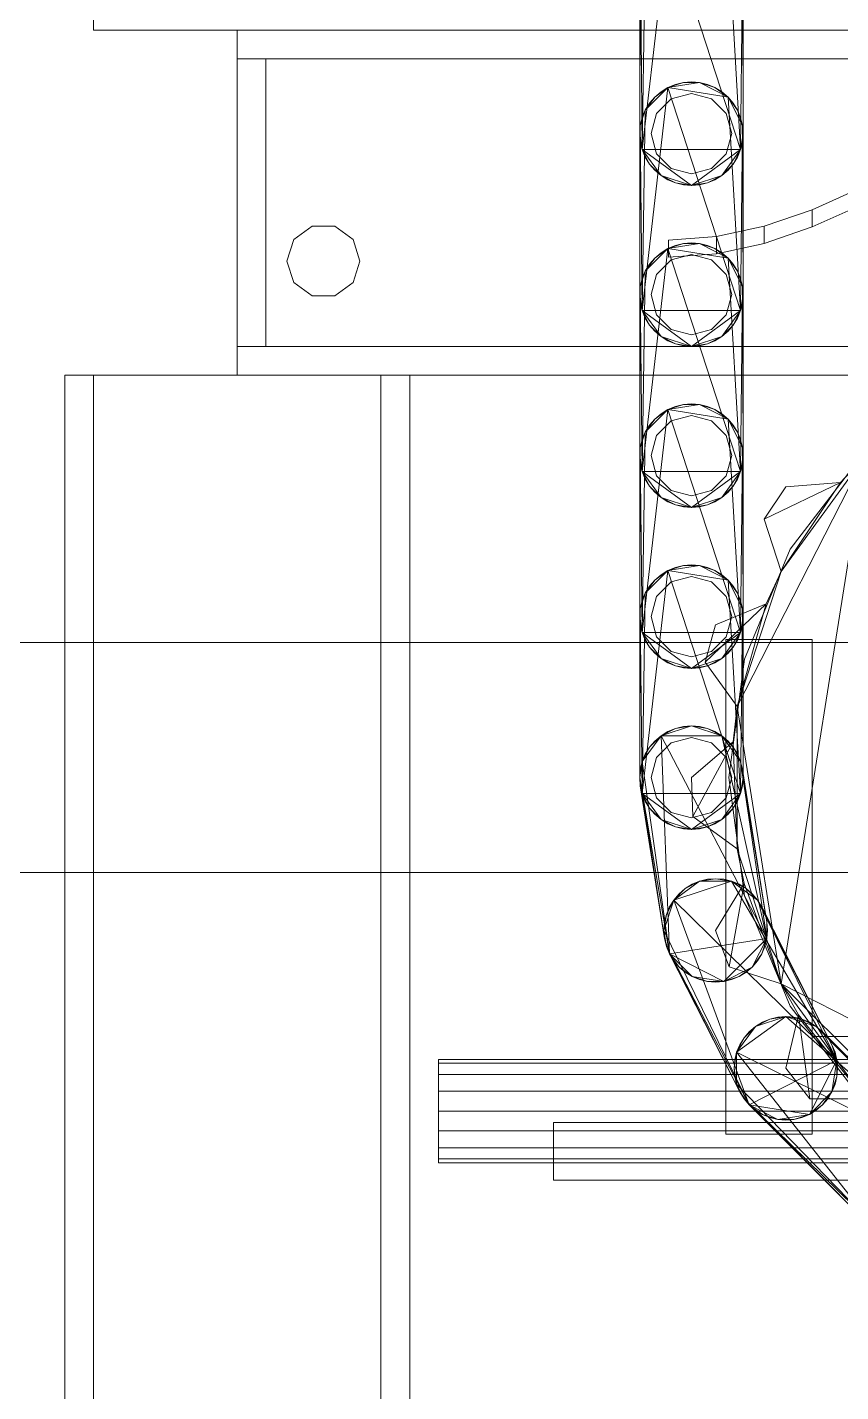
# Model space of a CAD drawing. Header units: millimetres. Extents: x -1970 to 59977, y -50268 to 6837.
# Drawn here: x 58187.7 to 58329.2, y 2379.7 to 2617 of the extents above; entities that cross this region are included whole.
import ezdxf

# ---------------------------------------------------------------- set-up
doc = ezdxf.new("R2010")
doc.units = ezdxf.units.MM
doc.layers.add('lateral_secador', color=7, linetype='Continuous', lineweight=0)

msp = doc.modelspace()

# ---------------------------------------------------------------- linework, layer by layer
at = {"layer": 'lateral_secador'}
for p, q in [((58199.253, 2634.5), (58199.253, 2616.5)), ((58294.694, 2595.719), (58299.167, 2634.519)), ((58299.167, 2634.519), (58311.812, 2595.719)), ((58309.616, 2632.864), (58311.812, 2595.719)), ((58294.694, 2595.719), (58295.233, 2630.586)), ((58294.253, 2598.5), (58294.364, 2627.908)), ((58294.694, 2595.719), (58294.364, 2627.908)), ((58312.142, 2627.908), (58311.812, 2595.719)), ((58312.142, 2627.908), (58312.253, 2598.5)), ((58294.253, 2626.5), (58294.253, 2598.5)), ((58312.253, 2598.5), (58312.253, 2626.5)), ((58199.253, 2616.5), (58579.253, 2616.5)), ((58224.253, 2616.5), (58554.253, 2616.5)), ((58224.253, 2616.5), (58224.253, 2611.5)), ((58224.253, 2611.5), (58554.253, 2611.5)), ((58224.253, 2611.5), (58229.253, 2611.5)), ((58224.253, 2611.5), (58224.253, 2561.5)), ((58229.253, 2561.5), (58229.253, 2611.5)), ((58294.694, 2567.719), (58299.167, 2606.519)), ((58295.233, 2602.586), (58299.167, 2606.519)), ((58296.89, 2604.864), (58299.167, 2606.519)), ((58297.962, 2605.781), (58296.89, 2604.864)), ((58299.167, 2606.519), (58297.962, 2605.781)), ((58299.167, 2606.519), (58301.845, 2607.389)), ((58299.167, 2606.519), (58304.661, 2607.389)), ((58300.472, 2607.06), (58299.167, 2606.519)), ((58299.167, 2606.519), (58309.616, 2604.864)), ((58299.167, 2606.519), (58311.812, 2567.719)), ((58301.845, 2607.389), (58300.472, 2607.06)), ((58303.253, 2607.5), (58301.845, 2607.389)), ((58301.845, 2607.389), (58304.661, 2607.389)), ((58304.661, 2607.389), (58303.253, 2607.5)), ((58304.661, 2607.389), (58307.339, 2606.519)), ((58306.034, 2607.06), (58304.661, 2607.389)), ((58304.661, 2607.389), (58309.616, 2604.864)), ((58307.339, 2606.519), (58306.034, 2607.06)), ((58307.339, 2606.519), (58309.616, 2604.864)), ((58308.544, 2605.781), (58307.339, 2606.519)), ((58309.616, 2604.864), (58308.544, 2605.781)), ((58295.233, 2602.586), (58296.89, 2604.864)), ((58295.972, 2603.79), (58295.233, 2602.586)), ((58296.89, 2604.864), (58295.972, 2603.79)), ((58299.753, 2604.562), (58297.191, 2602)), ((58303.253, 2605.5), (58299.753, 2604.562)), ((58306.753, 2604.562), (58303.253, 2605.5)), ((58309.315, 2602), (58306.753, 2604.562)), ((58309.616, 2604.864), (58311.272, 2602.586)), ((58310.534, 2603.79), (58309.616, 2604.864)), ((58309.616, 2604.864), (58312.142, 2599.908)), ((58309.616, 2604.864), (58311.812, 2567.719)), ((58311.272, 2602.586), (58310.534, 2603.79)), ((58294.364, 2599.908), (58295.233, 2602.586)), ((58294.694, 2601.281), (58294.364, 2599.908)), ((58295.233, 2602.586), (58294.694, 2601.281)), ((58294.694, 2567.719), (58295.233, 2602.586)), ((58297.191, 2602), (58296.253, 2598.5)), ((58310.253, 2598.5), (58309.315, 2602)), ((58311.272, 2602.586), (58312.142, 2599.908)), ((58311.812, 2601.281), (58311.272, 2602.586)), ((58312.142, 2599.908), (58311.812, 2601.281)), ((58294.253, 2570.5), (58294.364, 2599.908)), ((58294.364, 2599.908), (58294.253, 2598.5)), ((58294.253, 2598.5), (58294.253, 2570.5)), ((58294.694, 2595.719), (58294.253, 2598.5)), ((58294.253, 2598.5), (58294.364, 2597.092)), ((58294.694, 2567.719), (58294.364, 2599.908)), ((58296.253, 2598.5), (58297.191, 2595)), ((58309.315, 2595), (58310.253, 2598.5)), ((58312.142, 2599.908), (58311.812, 2567.719)), ((58312.253, 2598.5), (58311.812, 2595.719)), ((58312.142, 2599.908), (58312.253, 2570.5)), ((58312.253, 2598.5), (58312.142, 2599.908)), ((58312.142, 2597.092), (58312.253, 2598.5)), ((58312.253, 2570.5), (58312.253, 2598.5)), ((58294.364, 2597.092), (58294.694, 2595.719)), ((58311.812, 2595.719), (58312.142, 2597.092)), ((58295.972, 2593.21), (58294.694, 2595.719)), ((58294.694, 2595.719), (58295.233, 2594.414)), ((58297.962, 2591.219), (58294.694, 2595.719)), ((58303.253, 2589.5), (58294.694, 2595.719)), ((58311.812, 2595.719), (58294.694, 2595.719)), ((58295.233, 2594.414), (58295.972, 2593.21)), ((58297.191, 2595), (58299.753, 2592.438)), ((58311.812, 2595.719), (58303.253, 2589.5)), ((58306.753, 2592.438), (58309.315, 2595)), ((58311.812, 2595.719), (58308.544, 2591.219)), ((58311.812, 2595.719), (58310.534, 2593.21)), ((58310.534, 2593.21), (58311.272, 2594.414)), ((58311.272, 2594.414), (58311.812, 2595.719)), ((58297.962, 2591.219), (58295.972, 2593.21)), ((58295.972, 2593.21), (58296.89, 2592.136)), ((58296.89, 2592.136), (58297.962, 2591.219)), ((58299.753, 2592.438), (58303.253, 2591.5)), ((58303.253, 2591.5), (58306.753, 2592.438)), ((58310.534, 2593.21), (58308.544, 2591.219)), ((58308.544, 2591.219), (58309.616, 2592.136)), ((58309.616, 2592.136), (58310.534, 2593.21)), ((58300.472, 2589.94), (58297.962, 2591.219)), ((58297.962, 2591.219), (58299.167, 2590.481)), ((58303.253, 2589.5), (58297.962, 2591.219)), ((58299.167, 2590.481), (58300.472, 2589.94)), ((58303.253, 2589.5), (58300.472, 2589.94)), ((58300.472, 2589.94), (58301.845, 2589.611)), ((58301.845, 2589.611), (58303.253, 2589.5)), ((58308.544, 2591.219), (58303.253, 2589.5)), ((58306.034, 2589.94), (58303.253, 2589.5)), ((58303.253, 2589.5), (58304.661, 2589.611)), ((58304.661, 2589.611), (58306.034, 2589.94)), ((58308.544, 2591.219), (58306.034, 2589.94)), ((58306.034, 2589.94), (58307.339, 2590.481)), ((58307.339, 2590.481), (58308.544, 2591.219)), ((58332.586, 2589), (58324.253, 2585.272)), ((58324.253, 2585.272), (58315.92, 2582.412)), ((58332.586, 2586), (58324.253, 2582.272)), ((58324.253, 2585.272), (58324.253, 2582.272)), ((58237.291, 2582.389), (58234.116, 2580.082)), ((58241.215, 2582.389), (58237.291, 2582.389)), ((58244.39, 2580.082), (58241.215, 2582.389)), ((58315.92, 2582.412), (58307.586, 2580.613)), ((58315.92, 2582.412), (58315.92, 2579.412)), ((58324.253, 2582.272), (58315.92, 2579.412)), ((58234.116, 2580.082), (58232.903, 2576.35)), ((58245.603, 2576.35), (58244.39, 2580.082)), ((58307.586, 2580.613), (58299.253, 2580)), ((58299.253, 2580), (58299.253, 2577)), ((58307.586, 2580.613), (58307.586, 2577.613)), ((58294.694, 2539.719), (58299.167, 2578.519)), ((58295.233, 2574.586), (58299.167, 2578.519)), ((58296.89, 2576.864), (58299.167, 2578.519)), ((58297.962, 2577.781), (58296.89, 2576.864)), ((58299.167, 2578.519), (58297.962, 2577.781)), ((58299.167, 2578.519), (58301.845, 2579.389)), ((58299.167, 2578.519), (58304.661, 2579.389)), ((58300.472, 2579.06), (58299.167, 2578.519)), ((58299.167, 2578.519), (58309.616, 2576.864)), ((58299.167, 2578.519), (58311.812, 2539.719)), ((58307.586, 2577.613), (58299.253, 2577)), ((58303.253, 2577.5), (58299.753, 2576.562)), ((58301.845, 2579.389), (58300.472, 2579.06)), ((58303.253, 2579.5), (58301.845, 2579.389)), ((58301.845, 2579.389), (58304.661, 2579.389)), ((58304.661, 2579.389), (58303.253, 2579.5)), ((58306.753, 2576.562), (58303.253, 2577.5)), ((58304.661, 2579.389), (58307.339, 2578.519)), ((58306.034, 2579.06), (58304.661, 2579.389)), ((58304.661, 2579.389), (58309.616, 2576.864)), ((58307.339, 2578.519), (58306.034, 2579.06)), ((58307.339, 2578.519), (58309.616, 2576.864)), ((58308.544, 2577.781), (58307.339, 2578.519)), ((58315.92, 2579.412), (58307.586, 2577.613)), ((58309.616, 2576.864), (58308.544, 2577.781)), ((58232.903, 2576.35), (58234.116, 2572.618)), ((58244.39, 2572.618), (58245.603, 2576.35)), ((58295.233, 2574.586), (58296.89, 2576.864)), ((58295.972, 2575.79), (58295.233, 2574.586)), ((58296.89, 2576.864), (58295.972, 2575.79)), ((58299.753, 2576.562), (58297.191, 2574)), ((58309.315, 2574), (58306.753, 2576.562)), ((58309.616, 2576.864), (58311.272, 2574.586)), ((58310.534, 2575.79), (58309.616, 2576.864)), ((58309.616, 2576.864), (58312.142, 2571.908)), ((58309.616, 2576.864), (58311.812, 2539.719)), ((58311.272, 2574.586), (58310.534, 2575.79)), ((58234.116, 2572.618), (58237.291, 2570.311)), ((58241.215, 2570.311), (58244.39, 2572.618)), ((58294.364, 2571.908), (58295.233, 2574.586)), ((58294.694, 2573.281), (58294.364, 2571.908)), ((58295.233, 2574.586), (58294.694, 2573.281)), ((58294.694, 2539.719), (58295.233, 2574.586)), ((58297.191, 2574), (58296.253, 2570.5)), ((58310.253, 2570.5), (58309.315, 2574)), ((58311.272, 2574.586), (58312.142, 2571.908)), ((58311.812, 2573.281), (58311.272, 2574.586)), ((58312.142, 2571.908), (58311.812, 2573.281)), ((58237.291, 2570.311), (58241.215, 2570.311)), ((58294.253, 2542.5), (58294.364, 2571.908)), ((58294.364, 2571.908), (58294.253, 2570.5)), ((58294.253, 2570.5), (58294.253, 2542.5)), ((58294.694, 2567.719), (58294.253, 2570.5)), ((58294.253, 2570.5), (58294.364, 2569.092)), ((58294.694, 2539.719), (58294.364, 2571.908)), ((58296.253, 2570.5), (58297.191, 2567)), ((58309.315, 2567), (58310.253, 2570.5)), ((58312.142, 2571.908), (58311.812, 2539.719)), ((58312.253, 2570.5), (58311.812, 2567.719)), ((58312.142, 2571.908), (58312.253, 2542.5)), ((58312.253, 2570.5), (58312.142, 2571.908)), ((58312.142, 2569.092), (58312.253, 2570.5)), ((58312.253, 2542.5), (58312.253, 2570.5)), ((58294.364, 2569.092), (58294.694, 2567.719)), ((58295.972, 2565.21), (58294.694, 2567.719)), ((58294.694, 2567.719), (58295.233, 2566.414)), ((58297.962, 2563.219), (58294.694, 2567.719)), ((58303.253, 2561.5), (58294.694, 2567.719)), ((58311.812, 2567.719), (58294.694, 2567.719)), ((58311.812, 2567.719), (58303.253, 2561.5)), ((58311.812, 2567.719), (58308.544, 2563.219)), ((58311.812, 2567.719), (58310.534, 2565.21)), ((58311.272, 2566.414), (58311.812, 2567.719)), ((58311.812, 2567.719), (58312.142, 2569.092)), ((58295.233, 2566.414), (58295.972, 2565.21)), ((58297.191, 2567), (58299.753, 2564.438)), ((58306.753, 2564.438), (58309.315, 2567)), ((58310.534, 2565.21), (58311.272, 2566.414)), ((58297.962, 2563.219), (58295.972, 2565.21)), ((58295.972, 2565.21), (58296.89, 2564.136)), ((58296.89, 2564.136), (58297.962, 2563.219)), ((58300.472, 2561.94), (58297.962, 2563.219)), ((58297.962, 2563.219), (58299.167, 2562.481)), ((58303.253, 2561.5), (58297.962, 2563.219)), ((58299.753, 2564.438), (58303.253, 2563.5)), ((58303.253, 2563.5), (58306.753, 2564.438)), ((58308.544, 2563.219), (58303.253, 2561.5)), ((58308.544, 2563.219), (58306.034, 2561.94)), ((58307.339, 2562.481), (58308.544, 2563.219)), ((58310.534, 2565.21), (58308.544, 2563.219)), ((58308.544, 2563.219), (58309.616, 2564.136)), ((58309.616, 2564.136), (58310.534, 2565.21)), ((58224.253, 2561.5), (58554.253, 2561.5)), ((58224.253, 2561.5), (58224.253, 2556.5)), ((58224.253, 2561.5), (58229.253, 2561.5)), ((58299.167, 2562.481), (58300.472, 2561.94)), ((58303.253, 2561.5), (58300.472, 2561.94)), ((58300.472, 2561.94), (58301.845, 2561.611)), ((58301.845, 2561.611), (58303.253, 2561.5)), ((58306.034, 2561.94), (58303.253, 2561.5)), ((58303.253, 2561.5), (58304.661, 2561.611)), ((58304.661, 2561.611), (58306.034, 2561.94)), ((58306.034, 2561.94), (58307.339, 2562.481)), ((58194.253, 2556.5), (58254.253, 2556.5)), ((58194.253, 2556.5), (58194.253, 20)), ((58194.253, 2556.5), (58199.253, 2556.5)), ((58199.253, 20), (58199.253, 2556.5)), ((58224.253, 2556.5), (58554.253, 2556.5)), ((58249.253, 2556.5), (58254.253, 2556.5)), ((58249.253, 2556.5), (58249.253, 20)), ((58254.253, 20), (58254.253, 2556.5)), ((58299.167, 2550.519), (58301.845, 2551.389)), ((58299.167, 2550.519), (58304.661, 2551.389)), ((58300.472, 2551.06), (58299.167, 2550.519)), ((58301.845, 2551.389), (58300.472, 2551.06)), ((58303.253, 2551.5), (58301.845, 2551.389)), ((58301.845, 2551.389), (58304.661, 2551.389)), ((58304.661, 2551.389), (58303.253, 2551.5)), ((58304.661, 2551.389), (58307.339, 2550.519)), ((58306.034, 2551.06), (58304.661, 2551.389)), ((58304.661, 2551.389), (58309.616, 2548.864)), ((58307.339, 2550.519), (58306.034, 2551.06)), ((58294.694, 2511.719), (58299.167, 2550.519)), ((58295.233, 2546.586), (58299.167, 2550.519)), ((58295.233, 2546.586), (58296.89, 2548.864)), ((58296.89, 2548.864), (58295.972, 2547.79)), ((58296.89, 2548.864), (58299.167, 2550.519)), ((58297.962, 2549.781), (58296.89, 2548.864)), ((58299.167, 2550.519), (58297.962, 2549.781)), ((58299.167, 2550.519), (58309.616, 2548.864)), ((58299.167, 2550.519), (58311.812, 2511.719)), ((58303.253, 2549.5), (58299.753, 2548.562)), ((58306.753, 2548.562), (58303.253, 2549.5)), ((58307.339, 2550.519), (58309.616, 2548.864)), ((58308.544, 2549.781), (58307.339, 2550.519)), ((58309.616, 2548.864), (58308.544, 2549.781)), ((58309.616, 2548.864), (58311.272, 2546.586)), ((58310.534, 2547.79), (58309.616, 2548.864)), ((58309.616, 2548.864), (58312.142, 2543.908)), ((58309.616, 2548.864), (58311.812, 2511.719)), ((58294.364, 2543.908), (58295.233, 2546.586)), ((58295.233, 2546.586), (58294.694, 2545.281)), ((58294.694, 2511.719), (58295.233, 2546.586)), ((58295.972, 2547.79), (58295.233, 2546.586)), ((58299.753, 2548.562), (58297.191, 2546)), ((58309.315, 2546), (58306.753, 2548.562)), ((58311.272, 2546.586), (58310.534, 2547.79)), ((58311.272, 2546.586), (58312.142, 2543.908)), ((58311.812, 2545.281), (58311.272, 2546.586)), ((58294.694, 2545.281), (58294.364, 2543.908)), ((58297.191, 2546), (58296.253, 2542.5)), ((58310.253, 2542.5), (58309.315, 2546)), ((58312.142, 2543.908), (58311.812, 2545.281)), ((58294.253, 2514.5), (58294.364, 2543.908)), ((58294.364, 2543.908), (58294.253, 2542.5)), ((58294.253, 2542.5), (58294.253, 2514.5)), ((58294.694, 2539.719), (58294.253, 2542.5)), ((58294.253, 2542.5), (58294.364, 2541.092)), ((58294.694, 2511.719), (58294.364, 2543.908)), ((58296.253, 2542.5), (58297.191, 2539)), ((58309.315, 2539), (58310.253, 2542.5)), ((58311.226, 2498.858), (58333.392, 2542.361)), ((58312.142, 2543.908), (58311.812, 2511.719)), ((58312.253, 2542.5), (58311.812, 2539.719)), ((58312.142, 2543.908), (58312.253, 2514.5)), ((58312.253, 2542.5), (58312.142, 2543.908)), ((58312.142, 2541.092), (58312.253, 2542.5)), ((58312.253, 2514.5), (58312.253, 2542.5)), ((58318.864, 2522.365), (58333.392, 2542.361)), ((58318.864, 2450.635), (58333.392, 2542.361)), ((58333.038, 2542.715), (58320.404, 2526.25)), ((58333.392, 2542.361), (58329.181, 2537.806)), ((58294.364, 2541.092), (58294.694, 2539.719)), ((58295.972, 2537.21), (58294.694, 2539.719)), ((58294.694, 2539.719), (58295.233, 2538.414)), ((58297.962, 2535.219), (58294.694, 2539.719)), ((58303.253, 2533.5), (58294.694, 2539.719)), ((58311.812, 2539.719), (58294.694, 2539.719)), ((58311.812, 2539.719), (58303.253, 2533.5)), ((58311.812, 2539.719), (58308.544, 2535.219)), ((58311.812, 2539.719), (58310.534, 2537.21)), ((58311.272, 2538.414), (58311.812, 2539.719)), ((58311.812, 2539.719), (58312.142, 2541.092)), ((58295.233, 2538.414), (58295.972, 2537.21)), ((58297.962, 2535.219), (58295.972, 2537.21)), ((58295.972, 2537.21), (58296.89, 2536.136)), ((58297.191, 2539), (58299.753, 2536.438)), ((58306.753, 2536.438), (58309.315, 2539)), ((58310.534, 2537.21), (58308.544, 2535.219)), ((58309.616, 2536.136), (58310.534, 2537.21)), ((58310.534, 2537.21), (58311.272, 2538.414)), ((58315.927, 2531.435), (58329.181, 2537.806)), ((58319.677, 2537.05), (58315.927, 2531.435)), ((58318.864, 2522.365), (58329.181, 2537.806)), ((58329.181, 2537.806), (58319.677, 2537.05)), ((58296.89, 2536.136), (58297.962, 2535.219)), ((58300.472, 2533.94), (58297.962, 2535.219)), ((58297.962, 2535.219), (58299.167, 2534.481)), ((58303.253, 2533.5), (58297.962, 2535.219)), ((58299.167, 2534.481), (58300.472, 2533.94)), ((58299.753, 2536.438), (58303.253, 2535.5)), ((58303.253, 2535.5), (58306.753, 2536.438)), ((58308.544, 2535.219), (58303.253, 2533.5)), ((58308.544, 2535.219), (58306.034, 2533.94)), ((58306.034, 2533.94), (58307.339, 2534.481)), ((58307.339, 2534.481), (58308.544, 2535.219)), ((58308.544, 2535.219), (58309.616, 2536.136)), ((58303.253, 2533.5), (58300.472, 2533.94)), ((58300.472, 2533.94), (58301.845, 2533.611)), ((58301.845, 2533.611), (58303.253, 2533.5)), ((58306.034, 2533.94), (58303.253, 2533.5)), ((58303.253, 2533.5), (58304.661, 2533.611)), ((58304.661, 2533.611), (58306.034, 2533.94)), ((58315.927, 2531.435), (58318.864, 2522.365)), ((58320.404, 2526.25), (58312.462, 2507.076)), ((58299.167, 2522.519), (58301.845, 2523.389)), ((58299.167, 2522.519), (58304.661, 2523.389)), ((58300.472, 2523.06), (58299.167, 2522.519)), ((58301.845, 2523.389), (58300.472, 2523.06)), ((58303.253, 2523.5), (58301.845, 2523.389)), ((58301.845, 2523.389), (58304.661, 2523.389)), ((58304.661, 2523.389), (58303.253, 2523.5)), ((58304.661, 2523.389), (58307.339, 2522.519)), ((58306.034, 2523.06), (58304.661, 2523.389)), ((58304.661, 2523.389), (58309.616, 2520.864)), ((58307.339, 2522.519), (58306.034, 2523.06)), ((58294.694, 2483.719), (58299.167, 2522.519)), ((58295.233, 2518.586), (58299.167, 2522.519)), ((58295.233, 2518.586), (58296.89, 2520.864)), ((58296.89, 2520.864), (58295.972, 2519.79)), ((58296.89, 2520.864), (58299.167, 2522.519)), ((58297.962, 2521.781), (58296.89, 2520.864)), ((58299.753, 2520.562), (58297.191, 2518)), ((58299.167, 2522.519), (58297.962, 2521.781)), ((58299.167, 2522.519), (58309.616, 2520.864)), ((58299.167, 2522.519), (58311.812, 2483.719)), ((58303.253, 2521.5), (58299.753, 2520.562)), ((58306.753, 2520.562), (58303.253, 2521.5)), ((58309.315, 2518), (58306.753, 2520.562)), ((58307.339, 2522.519), (58309.616, 2520.864)), ((58308.544, 2521.781), (58307.339, 2522.519)), ((58309.616, 2520.864), (58308.544, 2521.781)), ((58309.616, 2520.864), (58311.272, 2518.586)), ((58310.534, 2519.79), (58309.616, 2520.864)), ((58309.616, 2520.864), (58312.142, 2515.908)), ((58309.616, 2520.864), (58311.812, 2483.719)), ((58311.226, 2498.858), (58318.864, 2522.365)), ((58318.864, 2522.365), (58316.267, 2516.732)), ((58294.364, 2515.908), (58295.233, 2518.586)), ((58295.233, 2518.586), (58294.694, 2517.281)), ((58294.694, 2483.719), (58295.233, 2518.586)), ((58295.972, 2519.79), (58295.233, 2518.586)), ((58297.191, 2518), (58296.253, 2514.5)), ((58310.253, 2514.5), (58309.315, 2518)), ((58311.272, 2518.586), (58310.534, 2519.79)), ((58311.272, 2518.586), (58312.142, 2515.908)), ((58311.812, 2517.281), (58311.272, 2518.586)), ((58294.253, 2486.5), (58294.364, 2515.908)), ((58294.364, 2515.908), (58294.253, 2514.5)), ((58294.694, 2517.281), (58294.364, 2515.908)), ((58294.694, 2483.719), (58294.364, 2515.908)), ((58305.63, 2506.576), (58316.267, 2516.732)), ((58316.267, 2516.732), (58307.462, 2513.075)), ((58311.226, 2498.858), (58316.267, 2516.732)), ((58312.142, 2515.908), (58311.812, 2517.281)), ((58312.142, 2515.908), (58311.812, 2483.719)), ((58312.142, 2515.908), (58312.253, 2486.5)), ((58312.253, 2514.5), (58312.142, 2515.908)), ((58294.253, 2514.5), (58294.253, 2486.5)), ((58294.694, 2511.719), (58294.253, 2514.5)), ((58294.253, 2514.5), (58294.364, 2513.092)), ((58294.364, 2513.092), (58294.694, 2511.719)), ((58296.253, 2514.5), (58297.191, 2511)), ((58307.462, 2513.075), (58305.63, 2506.576)), ((58309.315, 2511), (58310.253, 2514.5)), ((58312.253, 2514.5), (58311.812, 2511.719)), ((58311.812, 2511.719), (58312.142, 2513.092)), ((58312.142, 2513.092), (58312.253, 2514.5)), ((58312.253, 2486.5), (58312.253, 2514.5)), ((58295.972, 2509.21), (58294.694, 2511.719)), ((58294.694, 2511.719), (58295.233, 2510.414)), ((58297.962, 2507.219), (58294.694, 2511.719)), ((58303.253, 2505.5), (58294.694, 2511.719)), ((58311.812, 2511.719), (58294.694, 2511.719)), ((58297.191, 2511), (58299.753, 2508.438)), ((58311.812, 2511.719), (58303.253, 2505.5)), ((58306.753, 2508.438), (58309.315, 2511)), ((58311.812, 2511.719), (58308.544, 2507.219)), ((58311.812, 2511.719), (58310.534, 2509.21)), ((58311.272, 2510.414), (58311.812, 2511.719)), ((39189.253, 2510), (58489.253, 2510)), ((58295.233, 2510.414), (58295.972, 2509.21)), ((58297.962, 2507.219), (58295.972, 2509.21)), ((58295.972, 2509.21), (58296.89, 2508.136)), ((58299.753, 2508.438), (58303.253, 2507.5)), ((58303.253, 2507.5), (58306.753, 2508.438)), ((58310.534, 2509.21), (58308.544, 2507.219)), ((58309.253, 2510.5), (58324.253, 2510.5)), ((58309.253, 2510.5), (58309.253, 2424.5)), ((58309.616, 2508.136), (58310.534, 2509.21)), ((58310.534, 2509.21), (58311.272, 2510.414)), ((58324.253, 2424.5), (58324.253, 2510.5)), ((58296.89, 2508.136), (58297.962, 2507.219)), ((58300.472, 2505.94), (58297.962, 2507.219)), ((58297.962, 2507.219), (58299.167, 2506.481)), ((58303.253, 2505.5), (58297.962, 2507.219)), ((58299.167, 2506.481), (58300.472, 2505.94)), ((58308.544, 2507.219), (58303.253, 2505.5)), ((58305.63, 2506.576), (58311.226, 2498.858)), ((58308.544, 2507.219), (58306.034, 2505.94)), ((58306.034, 2505.94), (58307.339, 2506.481)), ((58307.339, 2506.481), (58308.544, 2507.219)), ((58308.544, 2507.219), (58309.616, 2508.136)), ((58312.462, 2507.076), (58309.753, 2486.5)), ((58303.253, 2505.5), (58300.472, 2505.94)), ((58300.472, 2505.94), (58301.845, 2505.611)), ((58301.845, 2505.611), (58303.253, 2505.5)), ((58306.034, 2505.94), (58303.253, 2505.5)), ((58303.253, 2505.5), (58304.661, 2505.611)), ((58304.661, 2505.611), (58306.034, 2505.94)), ((58311.226, 2498.858), (58310.497, 2492.698)), ((58311.226, 2474.142), (58311.226, 2498.858)), ((58318.864, 2450.635), (58311.226, 2498.858)), ((58297.962, 2493.781), (58303.253, 2495.5)), ((58297.962, 2493.781), (58300.472, 2495.06)), ((58299.167, 2494.519), (58297.962, 2493.781)), ((58300.472, 2495.06), (58299.167, 2494.519)), ((58300.472, 2495.06), (58303.253, 2495.5)), ((58301.845, 2495.389), (58300.472, 2495.06)), ((58303.253, 2495.5), (58301.845, 2495.389)), ((58303.253, 2495.5), (58306.034, 2495.06)), ((58304.661, 2495.389), (58303.253, 2495.5)), ((58303.253, 2495.5), (58308.544, 2493.781)), ((58306.034, 2495.06), (58304.661, 2495.389)), ((58306.034, 2495.06), (58308.544, 2493.781)), ((58307.339, 2494.519), (58306.034, 2495.06)), ((58308.544, 2493.781), (58307.339, 2494.519)), ((58294.694, 2489.281), (58297.962, 2493.781)), ((58294.694, 2489.281), (58295.972, 2491.79)), ((58295.972, 2491.79), (58295.233, 2490.586)), ((58295.972, 2491.79), (58297.962, 2493.781)), ((58296.89, 2492.864), (58295.972, 2491.79)), ((58297.962, 2493.781), (58296.89, 2492.864)), ((58299.753, 2492.562), (58297.191, 2490)), ((58297.962, 2493.781), (58308.544, 2493.781)), ((58299.442, 2455.839), (58297.962, 2493.781)), ((58297.962, 2493.781), (58316.351, 2458.517)), ((58303.253, 2493.5), (58299.753, 2492.562)), ((58306.753, 2492.562), (58303.253, 2493.5)), ((58310.497, 2492.698), (58303.253, 2486.5)), ((58303.519, 2479.752), (58310.497, 2492.698)), ((58309.315, 2490), (58306.753, 2492.562)), ((58308.544, 2493.781), (58310.534, 2491.79)), ((58309.616, 2492.864), (58308.544, 2493.781)), ((58308.544, 2493.781), (58311.812, 2489.281)), ((58308.544, 2493.781), (58316.351, 2458.517)), ((58310.534, 2491.79), (58309.616, 2492.864)), ((58311.226, 2474.142), (58310.497, 2492.698)), ((58310.534, 2491.79), (58311.812, 2489.281)), ((58311.272, 2490.586), (58310.534, 2491.79)), ((58295.233, 2490.586), (58294.694, 2489.281)), ((58297.191, 2490), (58296.253, 2486.5)), ((58310.253, 2486.5), (58309.315, 2490)), ((58311.812, 2489.281), (58311.272, 2490.586)), ((58294.253, 2486.5), (58294.694, 2489.281)), ((58294.364, 2487.908), (58294.253, 2486.5)), ((58294.694, 2489.281), (58294.364, 2487.908)), ((58299.442, 2455.839), (58294.694, 2489.281)), ((58311.812, 2489.281), (58316.351, 2461.333)), ((58312.142, 2487.908), (58311.812, 2489.281)), ((58311.812, 2489.281), (58316.351, 2458.517)), ((58316.351, 2461.333), (58312.142, 2487.908)), ((58294.694, 2483.719), (58294.253, 2486.5)), ((58294.253, 2486.5), (58294.364, 2485.092)), ((58298.573, 2458.517), (58294.253, 2486.5)), ((58299.442, 2455.839), (58294.253, 2486.5)), ((58294.364, 2485.092), (58294.694, 2483.719)), ((58294.364, 2485.092), (58298.573, 2458.517)), ((58296.253, 2486.5), (58297.191, 2483)), ((58303.253, 2486.5), (58303.519, 2479.752)), ((58309.315, 2483), (58310.253, 2486.5)), ((58309.753, 2486.5), (58312.462, 2465.924)), ((58312.253, 2486.5), (58311.812, 2483.719)), ((58311.812, 2483.719), (58312.142, 2485.092)), ((58312.142, 2485.092), (58312.253, 2486.5)), ((58295.972, 2481.21), (58294.694, 2483.719)), ((58294.694, 2483.719), (58295.233, 2482.414)), ((58297.962, 2479.219), (58294.694, 2483.719)), ((58303.253, 2477.5), (58294.694, 2483.719)), ((58311.812, 2483.719), (58294.694, 2483.719)), ((58295.233, 2482.414), (58295.972, 2481.21)), ((58297.191, 2483), (58299.753, 2480.438)), ((58311.812, 2483.719), (58303.253, 2477.5)), ((58306.753, 2480.438), (58309.315, 2483)), ((58311.812, 2483.719), (58308.544, 2479.219)), ((58311.812, 2483.719), (58310.534, 2481.21)), ((58310.534, 2481.21), (58311.272, 2482.414)), ((58311.272, 2482.414), (58311.812, 2483.719)), ((58297.962, 2479.219), (58295.972, 2481.21)), ((58295.972, 2481.21), (58296.89, 2480.136)), ((58296.89, 2480.136), (58297.962, 2479.219)), ((58299.753, 2480.438), (58303.253, 2479.5)), ((58303.253, 2479.5), (58306.753, 2480.438)), ((58310.534, 2481.21), (58308.544, 2479.219)), ((58308.544, 2479.219), (58309.616, 2480.136)), ((58309.616, 2480.136), (58310.534, 2481.21)), ((58300.472, 2477.94), (58297.962, 2479.219)), ((58297.962, 2479.219), (58299.167, 2478.481)), ((58303.253, 2477.5), (58297.962, 2479.219)), ((58299.167, 2478.481), (58300.472, 2477.94)), ((58303.253, 2477.5), (58300.472, 2477.94)), ((58300.472, 2477.94), (58301.845, 2477.611)), ((58301.845, 2477.611), (58303.253, 2477.5)), ((58308.544, 2479.219), (58303.253, 2477.5)), ((58306.034, 2477.94), (58303.253, 2477.5)), ((58303.253, 2477.5), (58304.661, 2477.611)), ((58303.519, 2479.752), (58311.226, 2474.142)), ((58304.661, 2477.611), (58306.034, 2477.94)), ((58308.544, 2479.219), (58306.034, 2477.94)), ((58306.034, 2477.94), (58307.339, 2478.481)), ((58307.339, 2478.481), (58308.544, 2479.219)), ((58318.864, 2450.635), (58311.226, 2474.142)), ((58311.226, 2474.142), (58312.437, 2468.058)), ((39189.253, 2470), (58489.253, 2470)), ((58300.181, 2465.215), (58304.681, 2468.484)), ((58300.181, 2465.215), (58310.243, 2468.484)), ((58302.173, 2467.206), (58304.681, 2468.484)), ((58304.681, 2468.484), (58303.376, 2467.944)), ((58304.681, 2468.484), (58307.462, 2468.925)), ((58306.054, 2468.814), (58304.681, 2468.484)), ((58304.681, 2468.484), (58310.243, 2468.484)), ((58307.462, 2468.925), (58306.054, 2468.814)), ((58307.462, 2468.925), (58310.243, 2468.484)), ((58308.87, 2468.814), (58307.462, 2468.925)), ((58312.437, 2468.058), (58307.462, 2459.925)), ((58310.243, 2468.484), (58308.87, 2468.814)), ((58309.8, 2453.589), (58312.437, 2468.058)), ((58310.243, 2468.484), (58312.753, 2467.206)), ((58311.548, 2467.944), (58310.243, 2468.484)), ((58310.243, 2468.484), (58314.743, 2465.215)), ((58310.243, 2468.484), (58328.567, 2437.358)), ((58318.864, 2450.635), (58312.437, 2468.058)), ((58300.181, 2465.215), (58302.173, 2467.206)), ((58301.099, 2466.289), (58300.181, 2465.215)), ((58302.173, 2467.206), (58301.099, 2466.289)), ((58303.376, 2467.944), (58302.173, 2467.206)), ((58312.753, 2467.206), (58311.548, 2467.944)), ((58312.462, 2465.924), (58320.404, 2446.75)), ((58312.753, 2467.206), (58314.743, 2465.215)), ((58313.825, 2466.289), (58312.753, 2467.206)), ((58314.743, 2465.215), (58313.825, 2466.289)), ((58298.462, 2459.925), (58300.181, 2465.215)), ((58298.903, 2462.706), (58300.181, 2465.215)), ((58299.442, 2464.01), (58298.903, 2462.706)), ((58300.181, 2465.215), (58299.442, 2464.01)), ((58313.314, 2429.586), (58300.181, 2465.215)), ((58300.181, 2465.215), (58328.567, 2437.358)), ((58314.743, 2465.215), (58327.696, 2440.036)), ((58315.481, 2464.01), (58314.743, 2465.215)), ((58314.743, 2465.215), (58328.567, 2437.358)), ((58327.696, 2440.036), (58315.481, 2464.01)), ((58298.462, 2459.925), (58298.903, 2462.706)), ((58298.573, 2461.333), (58298.462, 2459.925)), ((58298.903, 2462.706), (58298.573, 2461.333)), ((58316.351, 2461.333), (58316.351, 2458.517)), ((58316.462, 2459.925), (58316.351, 2461.333)), ((58298.903, 2457.143), (58298.462, 2459.925)), ((58298.462, 2459.925), (58298.573, 2458.517)), ((58313.314, 2429.586), (58298.462, 2459.925)), ((58298.573, 2458.517), (58298.903, 2457.143)), ((58299.442, 2455.839), (58298.573, 2458.517)), ((58316.351, 2458.517), (58299.442, 2455.839)), ((58307.462, 2459.925), (58309.8, 2453.589)), ((58316.351, 2458.517), (58308.87, 2451.035)), ((58316.351, 2458.517), (58313.825, 2453.561)), ((58316.351, 2458.517), (58315.481, 2455.839)), ((58316.022, 2457.143), (58316.351, 2458.517)), ((58316.351, 2458.517), (58316.462, 2459.925)), ((58311.659, 2431.865), (58298.903, 2457.143)), ((58298.903, 2457.143), (58299.442, 2455.839)), ((58313.314, 2429.586), (58298.903, 2457.143)), ((58315.481, 2455.839), (58316.022, 2457.143)), ((58299.442, 2455.839), (58311.659, 2431.865)), ((58301.099, 2453.561), (58299.442, 2455.839)), ((58299.442, 2455.839), (58300.181, 2454.635)), ((58303.376, 2451.906), (58299.442, 2455.839)), ((58308.87, 2451.035), (58299.442, 2455.839)), ((58300.181, 2454.635), (58301.099, 2453.561)), ((58315.481, 2455.839), (58313.825, 2453.561)), ((58313.825, 2453.561), (58314.743, 2454.635)), ((58314.743, 2454.635), (58315.481, 2455.839)), ((58303.376, 2451.906), (58301.099, 2453.561)), ((58301.099, 2453.561), (58302.173, 2452.643)), ((58302.173, 2452.643), (58303.376, 2451.906)), ((58306.054, 2451.035), (58303.376, 2451.906)), ((58303.376, 2451.906), (58304.681, 2451.365)), ((58308.87, 2451.035), (58303.376, 2451.906)), ((58304.681, 2451.365), (58306.054, 2451.035)), ((58313.825, 2453.561), (58308.87, 2451.035)), ((58311.548, 2451.906), (58308.87, 2451.035)), ((58308.87, 2451.035), (58310.243, 2451.365)), ((58309.8, 2453.589), (58318.864, 2450.635)), ((58310.243, 2451.365), (58311.548, 2451.906)), ((58313.825, 2453.561), (58311.548, 2451.906)), ((58311.548, 2451.906), (58312.753, 2452.643)), ((58312.753, 2452.643), (58313.825, 2453.561)), ((58308.87, 2451.035), (58306.054, 2451.035)), ((58306.054, 2451.035), (58307.462, 2450.925)), ((58307.462, 2450.925), (58308.87, 2451.035)), ((58333.392, 2430.639), (58318.864, 2450.635)), ((58318.864, 2450.635), (58321.894, 2445.223)), ((58353.388, 2416.111), (58318.864, 2450.635)), ((58401.61, 2408.473), (58318.864, 2450.635)), ((58320.404, 2446.75), (58333.038, 2430.285)), ((58311.118, 2438.732), (58319.677, 2444.95)), ((58314.388, 2443.232), (58319.677, 2444.95)), ((58314.388, 2443.232), (58316.896, 2444.51)), ((58316.896, 2444.51), (58315.591, 2443.969)), ((58316.896, 2444.51), (58319.677, 2444.95)), ((58318.271, 2444.84), (58316.896, 2444.51)), ((58319.677, 2444.95), (58318.271, 2444.84)), ((58321.894, 2445.223), (58319.677, 2435.95)), ((58319.677, 2444.95), (58322.458, 2444.51)), ((58321.085, 2444.84), (58319.677, 2444.95)), ((58319.677, 2444.95), (58324.968, 2443.232)), ((58319.677, 2444.95), (58346.722, 2421.01)), ((58322.458, 2444.51), (58321.085, 2444.84)), ((58323.858, 2430.647), (58321.894, 2445.223)), ((58333.392, 2430.639), (58321.894, 2445.223)), ((58322.458, 2444.51), (58324.968, 2443.232)), ((58323.763, 2443.969), (58322.458, 2444.51)), ((58311.118, 2438.732), (58314.388, 2443.232)), ((58312.396, 2441.24), (58314.388, 2443.232)), ((58313.314, 2442.314), (58312.396, 2441.24)), ((58314.388, 2443.232), (58313.314, 2442.314)), ((58315.591, 2443.969), (58314.388, 2443.232)), ((58324.968, 2443.232), (58323.763, 2443.969)), ((58324.968, 2443.232), (58345.067, 2423.289)), ((58326.042, 2442.314), (58324.968, 2443.232)), ((58324.968, 2443.232), (58346.722, 2421.01)), ((58345.067, 2423.289), (58326.042, 2442.314)), ((58311.118, 2438.732), (58312.396, 2441.24)), ((58311.659, 2440.036), (58311.118, 2438.732)), ((58312.396, 2441.24), (58311.659, 2440.036)), ((58324.253, 2441.5), (58454.253, 2441.5)), ((58324.253, 2441.5), (58324.253, 2426.5)), ((58327.696, 2440.036), (58328.567, 2437.358)), ((58328.237, 2438.732), (58327.696, 2440.036)), ((58259.253, 2436.815), (58259.253, 2437.5)), ((58259.253, 2437.5), (58509.253, 2437.5)), ((58310.677, 2435.95), (58311.118, 2438.732)), ((58310.788, 2437.358), (58310.677, 2435.95)), ((58311.118, 2438.732), (58310.788, 2437.358)), ((58311.118, 2433.169), (58311.118, 2438.732)), ((58334.618, 2408.906), (58311.118, 2438.732)), ((58311.118, 2438.732), (58346.722, 2421.01)), ((58328.567, 2437.358), (58313.314, 2429.586)), ((58328.567, 2437.358), (58323.763, 2427.931)), ((58328.567, 2437.358), (58327.696, 2431.865)), ((58328.567, 2437.358), (58328.237, 2438.732)), ((58328.567, 2437.358), (58328.567, 2434.542)), ((58328.677, 2435.95), (58328.567, 2437.358)), ((58259.253, 2434.864), (58259.253, 2436.815)), ((58259.253, 2436.815), (58509.253, 2436.815)), ((58259.253, 2431.944), (58259.253, 2434.864)), ((58259.253, 2434.864), (58509.253, 2434.864)), ((58311.118, 2433.169), (58310.677, 2435.95)), ((58310.677, 2435.95), (58310.788, 2434.542)), ((58319.677, 2435.95), (58323.858, 2430.647)), ((58328.567, 2434.542), (58328.677, 2435.95)), ((58310.788, 2434.542), (58311.118, 2433.169)), ((58312.396, 2430.66), (58311.118, 2433.169)), ((58311.118, 2433.169), (58311.659, 2431.865)), ((58334.618, 2408.906), (58311.118, 2433.169)), ((58328.567, 2434.542), (58327.696, 2431.865)), ((58327.696, 2431.865), (58328.237, 2433.169)), ((58328.237, 2433.169), (58328.567, 2434.542)), ((58259.253, 2428.5), (58259.253, 2431.944)), ((58259.253, 2431.944), (58509.253, 2431.944)), ((58311.659, 2431.865), (58312.396, 2430.66)), ((58313.314, 2429.586), (58311.659, 2431.865)), ((58332.339, 2410.561), (58312.396, 2430.66)), ((58312.396, 2430.66), (58313.314, 2429.586)), ((58334.618, 2408.906), (58312.396, 2430.66)), ((58327.696, 2431.865), (58323.763, 2427.931)), ((58323.858, 2430.647), (58333.392, 2430.639)), ((58327.696, 2431.865), (58326.042, 2429.586)), ((58326.042, 2429.586), (58326.958, 2430.66)), ((58326.958, 2430.66), (58327.696, 2431.865)), ((58259.253, 2425.056), (58259.253, 2428.5)), ((58509.253, 2428.5), (58259.253, 2428.5)), ((58313.314, 2429.586), (58332.339, 2410.561)), ((58315.591, 2427.931), (58313.314, 2429.586)), ((58313.314, 2429.586), (58314.388, 2428.669)), ((58318.271, 2427.061), (58313.314, 2429.586)), ((58323.763, 2427.931), (58313.314, 2429.586)), ((58314.388, 2428.669), (58315.591, 2427.931)), ((58318.271, 2427.061), (58315.591, 2427.931)), ((58315.591, 2427.931), (58316.896, 2427.391)), ((58323.763, 2427.931), (58318.271, 2427.061)), ((58323.763, 2427.931), (58321.085, 2427.061)), ((58322.458, 2427.391), (58323.763, 2427.931)), ((58326.042, 2429.586), (58323.763, 2427.931)), ((58323.763, 2427.931), (58324.968, 2428.669)), ((58324.968, 2428.669), (58326.042, 2429.586)), ((58279.253, 2426.5), (58509.253, 2426.5)), ((58279.253, 2426.5), (58279.253, 2416.5)), ((58316.896, 2427.391), (58318.271, 2427.061)), ((58321.085, 2427.061), (58318.271, 2427.061)), ((58318.271, 2427.061), (58319.677, 2426.95)), ((58319.677, 2426.95), (58321.085, 2427.061)), ((58321.085, 2427.061), (58322.458, 2427.391)), ((58324.253, 2426.5), (58454.253, 2426.5)), ((58259.253, 2425.056), (58259.253, 2422.136)), ((58259.253, 2425.056), (58509.253, 2425.056)), ((58309.253, 2424.5), (58324.253, 2424.5)), ((58259.253, 2422.136), (58259.253, 2420.185)), ((58259.253, 2422.136), (58509.253, 2422.136)), ((58259.253, 2420.185), (58259.253, 2419.5)), ((58259.253, 2420.185), (58509.253, 2420.185)), ((58259.253, 2419.5), (58509.253, 2419.5)), ((58279.253, 2416.5), (58509.253, 2416.5))]:
    msp.add_line(p, q, dxfattribs=at)

doc.saveas('drawing.dxf')
